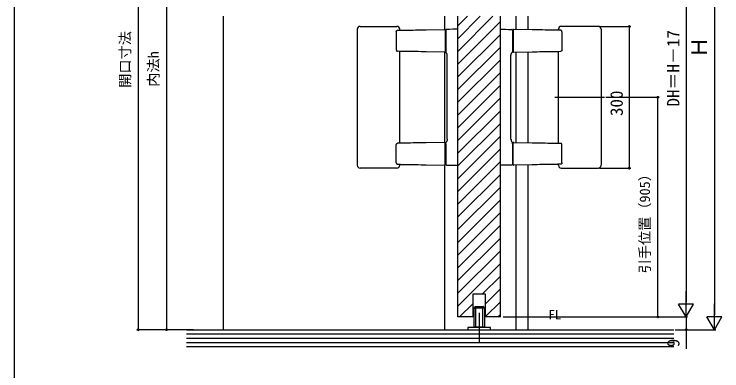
# Model space of a CAD drawing. Units: millimetres, scale not verified. Extents: x -525 to 525, y -783 to 779.
# Drawn here: x -525 to -25.7, y -131.7 to 119.9 of the extents above; entities that cross this region are included whole.
import ezdxf
from ezdxf.enums import TextEntityAlignment as Align

# ---------------------------------------------------------------- set-up
doc = ezdxf.new("R2010")
doc.units = ezdxf.units.MM
doc.header["$LTSCALE"] = 4
for name, color, linetype in [('0-2_USER1', 3, 'Continuous'), ('0-4_YKK_12', 2, 'Continuous'), ('0-5_YKK_13', 4, 'Continuous'), ('0-7_YKK_D', 6, 'Continuous'), ('0-8_YKK_ZWAK', 7, 'Continuous'), ('0-9_YSS_K', 3, 'Continuous')]:
    doc.layers.add(name, color=color, linetype=linetype)
doc.styles.add('ＭＳ ゴシック', font='')
doc.styles.get('ＭＳ ゴシック').set_extended_font_data('MS Gothic')

msp = doc.modelspace()

# ---------------------------------------------------------------- linework, layer by layer
at = {"layer": '0-4_YKK_12'}
for p, q in [((-377.5, 118.413), (-377.5, -102.714)), ((-221.5, 118.413), (-221.5, 109.112)), ((-212, -93.712), (-212, 118.413)), ((-212, 111.591), (-205.178, 118.413)), ((-211.995, 102.616), (-196.198, 118.413)), ((-211.995, 93.635), (-187.218, 118.413)), ((-182, -93.712), (-182, 118.413)), ((-171, 118.413), (-171, 109.086)), ((-162.5, 118.413), (-162.5, 108.938)), ((-211.995, 84.655), (-182, 114.65)), ((-211.995, 75.675), (-182, 105.67)), ((-211.995, 66.695), (-182, 96.689)), ((-221.5, 93.13), (-221.5, 29.412)), ((-171, 93.156), (-171, 29.386)), ((-162.5, 93.304), (-162.5, 29.238)), ((-211.995, 57.714), (-182, 87.709)), ((-211.995, 48.734), (-182, 78.729)), ((-211.995, 39.754), (-182, 69.749)), ((-211.995, 30.774), (-182, 60.768)), ((-143.495, 61.271), (-108.495, 61.271)), ((-211.995, 21.793), (-182, 51.788)), ((-211.995, 12.813), (-182, 42.808)), ((-211.995, 3.832), (-182, 33.827)), ((-211.995, -5.148), (-182, 24.847)), ((-211.996, -14.129), (-182, 15.867)), ((-221.5, 13.43), (-221.5, -102.714)), ((-171, 13.456), (-171, -102.714)), ((-162.5, 13.604), (-162.5, -102.714)), ((-211.996, -23.11), (-182, 6.887)), ((-211.997, -32.09), (-182, -2.094)), ((-211.997, -41.071), (-182, -11.074)), ((-211.998, -50.052), (-182, -20.054)), ((-211.998, -59.033), (-182, -29.034)), ((-211.999, -68.013), (-182, -38.015)), ((-211.999, -76.994), (-182, -46.995)), ((-212, -85.975), (-182, -55.975)), ((-194.757, -77.712), (-182, -64.955)), ((-192.5, -84.436), (-182, -73.936)), ((-210.757, -93.712), (-201.5, -84.455)), ((-192.5, -93.416), (-182, -82.916)), ((-201.5, -93.712), (-212, -93.712)), ((-201.777, -93.712), (-201.5, -93.436)), ((-182, -93.712), (-192.5, -93.712)), ((-183.816, -93.712), (-182, -91.896))]:
    msp.add_line(p, q, dxfattribs=at)
msp.add_lwpolyline([(-192.5, -93.712), (-192.5, -77.712), (-201.5, -77.712), (-201.5, -93.712)], dxfattribs=at)
at = {"layer": '0-5_YKK_13'}
for p, q in [((-280.995, 111.271), (-278.023, 111.271)), ((-278.023, 111.271), (-276.48, 111.271)), ((-276.48, 111.271), (-259.509, 111.271)), ((-259.509, 111.271), (-257.967, 111.271)), ((-257.967, 111.271), (-254.995, 111.271)), ((-136.023, 111.271), (-138.995, 111.271)), ((-134.48, 111.271), (-136.023, 111.271)), ((-117.509, 111.271), (-134.48, 111.271)), ((-115.967, 111.271), (-117.509, 111.271)), ((-112.995, 111.271), (-115.967, 111.271)), ((-282.995, 109.271), (-282.995, 13.271)), ((-255.401, 107.528), (-255.401, 94.715)), ((-254.569, 108.534), (-252.801, 108.566)), ((-252.995, 108.563), (-252.995, 109.271)), ((-234.422, 108.887), (-221.503, 109.112)), ((-220.995, 108.612), (-220.995, 93.63)), ((-220.495, 105.821), (-220.995, 105.821)), ((-220.495, 108.136), (-220.495, 94.047)), ((-211.995, 109.271), (-213.267, 109.249)), ((-211.995, 108.272), (-211.995, 109.271)), ((-211.995, 14.271), (-211.995, 108.272)), ((-181.995, 109.271), (-180.722, 109.249)), ((-181.995, 108.272), (-181.995, 109.271)), ((-181.995, 14.271), (-181.995, 108.272)), ((-173.495, 108.136), (-173.495, 94.047)), ((-173.495, 105.821), (-172.995, 105.821)), ((-172.995, 108.612), (-172.995, 93.63)), ((-159.567, 108.887), (-172.486, 109.112)), ((-139.421, 108.534), (-141.189, 108.566)), ((-140.995, 108.563), (-140.995, 109.271)), ((-138.588, 107.528), (-138.588, 94.715)), ((-110.995, 109.271), (-110.995, 13.271)), ((-220.495, 96.421), (-220.995, 96.421)), ((-173.495, 96.421), (-172.995, 96.421)), ((-252.801, 93.676), (-254.569, 93.708)), ((-252.995, 28.863), (-252.995, 93.68)), ((-221.503, 93.13), (-234.422, 93.356)), ((-219.495, 31.672), (-219.495, 90.871)), ((-174.495, 31.672), (-174.495, 90.871)), ((-172.486, 93.13), (-159.567, 93.356)), ((-141.189, 93.676), (-139.421, 93.708)), ((-140.995, 28.863), (-140.995, 93.68)), ((-255.401, 15.015), (-255.401, 27.828)), ((-252.801, 28.866), (-254.569, 28.834)), ((-221.503, 29.412), (-234.422, 29.187)), ((-220.995, 13.93), (-220.995, 28.912)), ((-220.495, 26.121), (-220.995, 26.121)), ((-220.495, 28.496), (-220.495, 14.406)), ((-173.495, 28.496), (-173.495, 14.406)), ((-173.495, 26.121), (-172.995, 26.121)), ((-172.995, 13.93), (-172.995, 28.912)), ((-172.486, 29.412), (-159.567, 29.187)), ((-141.189, 28.866), (-139.421, 28.834)), ((-138.588, 15.015), (-138.588, 27.828)), ((-220.495, 16.721), (-220.995, 16.721)), ((-173.495, 16.721), (-172.995, 16.721)), ((-278.023, 11.271), (-280.995, 11.271)), ((-276.48, 11.271), (-278.023, 11.271)), ((-259.509, 11.271), (-276.48, 11.271)), ((-257.967, 11.271), (-259.509, 11.271)), ((-254.995, 11.271), (-257.967, 11.271)), ((-254.569, 14.008), (-252.801, 13.976)), ((-252.995, 13.271), (-252.995, 13.98)), ((-234.422, 13.656), (-221.503, 13.43)), ((-159.567, 13.656), (-172.486, 13.43)), ((-139.421, 14.008), (-141.189, 13.976)), ((-140.995, 13.271), (-140.995, 13.98)), ((-138.995, 11.271), (-136.023, 11.271)), ((-136.023, 11.271), (-134.48, 11.271)), ((-134.48, 11.271), (-117.509, 11.271)), ((-117.509, 11.271), (-115.967, 11.271)), ((-115.967, 11.271), (-112.995, 11.271)), ((-200.75, -87.415), (-200.55, -87.215)), ((-193.45, -87.215), (-200.55, -87.215)), ((-200, -86.415), (-199.8, -86.215)), ((-200, -86.415), (-200, -87.215)), ((-200, -86.415), (-194, -86.415)), ((-199.8, -86.215), (-194.2, -86.215)), ((-199.5, -87.215), (-199.5, -101.215)), ((-194.5, -87.215), (-194.5, -101.215)), ((-194, -86.415), (-194.2, -86.215)), ((-194, -86.415), (-194, -87.215)), ((-193.25, -87.415), (-193.45, -87.215)), ((-193.25, -87.415), (-193.25, -100.815)), ((-197, -90.791), (-197, -111.547)), ((-193.25, -100.815), (-200.75, -100.815)), ((-193.45, -101.015), (-200.55, -101.015)), ((-193.45, -101.015), (-193.25, -100.815))]:
    msp.add_line(p, q, dxfattribs=at)
for points in [[(-255.401, 107.528), (-255.395, 107.684), (-255.363, 107.836), (-255.314, 107.978), (-255.248, 108.11), (-255.167, 108.227), (-255.071, 108.329), (-254.961, 108.413), (-254.839, 108.477), (-254.707, 108.52), (-254.569, 108.534)], [(-252.801, 108.566), (-252.608, 108.569), (-252.43, 108.573), (-252.274, 108.575)], [(-252.274, 108.575), (-250.628, 108.604), (-248.939, 108.633), (-247.208, 108.664), (-245.435, 108.695), (-243.624, 108.726), (-241.775, 108.759), (-239.889, 108.791), (-237.968, 108.825)], [(-237.968, 108.825), (-237.423, 108.834), (-236.854, 108.844), (-236.264, 108.855), (-235.659, 108.865), (-235.044, 108.876), (-234.422, 108.887)], [(-220.495, 108.632), (-220.495, 108.621), (-220.495, 108.59), (-220.495, 108.537), (-220.495, 108.463), (-220.495, 108.369), (-220.495, 108.257), (-220.495, 108.136)], [(-213.267, 109.249), (-215.568, 109.209), (-217.815, 109.17), (-220.003, 109.131)], [(-180.722, 109.249), (-178.422, 109.209), (-176.175, 109.17), (-173.986, 109.131)], [(-173.495, 108.632), (-173.495, 108.621), (-173.495, 108.59), (-173.495, 108.537), (-173.495, 108.463), (-173.495, 108.369), (-173.495, 108.257), (-173.495, 108.136)], [(-156.021, 108.825), (-156.566, 108.834), (-157.135, 108.844), (-157.725, 108.855), (-158.33, 108.865), (-158.946, 108.876), (-159.567, 108.887)], [(-141.716, 108.575), (-143.361, 108.604), (-145.05, 108.633), (-146.782, 108.664), (-148.554, 108.695), (-150.365, 108.726), (-152.215, 108.759), (-154.1, 108.791), (-156.021, 108.825)], [(-141.189, 108.566), (-141.381, 108.569), (-141.559, 108.573), (-141.716, 108.575)], [(-138.588, 107.528), (-138.594, 107.684), (-138.626, 107.836), (-138.675, 107.978), (-138.741, 108.11), (-138.822, 108.227), (-138.918, 108.329), (-139.028, 108.413), (-139.15, 108.477), (-139.282, 108.52), (-139.421, 108.534)], [(-255.401, 94.715), (-255.395, 94.559), (-255.363, 94.407), (-255.314, 94.264), (-255.248, 94.133), (-255.167, 94.016), (-255.071, 93.914), (-254.961, 93.829), (-254.839, 93.765), (-254.707, 93.722), (-254.569, 93.708)], [(-252.274, 93.667), (-252.43, 93.67), (-252.608, 93.673), (-252.801, 93.676)], [(-237.968, 93.418), (-239.889, 93.451), (-241.775, 93.484), (-243.624, 93.516), (-245.435, 93.548), (-247.208, 93.579), (-248.939, 93.609), (-250.628, 93.639), (-252.274, 93.667)], [(-234.422, 93.356), (-235.044, 93.366), (-235.659, 93.377), (-236.264, 93.388), (-236.854, 93.398), (-237.423, 93.408), (-237.968, 93.418)], [(-220.495, 94.047), (-220.495, 93.894), (-220.495, 93.762), (-220.495, 93.662), (-220.495, 93.55), (-220.495, 93.332)], [(-219.495, 90.872), (-219.502, 91.158), (-219.547, 91.441), (-219.614, 91.718), (-219.704, 91.985), (-219.817, 92.235), (-219.938, 92.452), (-220.041, 92.608), (-220.113, 92.706), (-220.163, 92.768), (-220.2, 92.813), (-220.255, 92.875), (-220.296, 92.919), (-220.325, 92.947)], [(-174.495, 90.872), (-174.487, 91.158), (-174.442, 91.441), (-174.375, 91.718), (-174.285, 91.985), (-174.172, 92.235), (-174.051, 92.452), (-173.948, 92.608), (-173.876, 92.706), (-173.827, 92.768), (-173.789, 92.813), (-173.734, 92.875), (-173.693, 92.919), (-173.665, 92.947)], [(-173.495, 94.047), (-173.495, 93.894), (-173.495, 93.762), (-173.495, 93.662), (-173.495, 93.55), (-173.495, 93.332)], [(-159.567, 93.356), (-158.946, 93.366), (-158.33, 93.377), (-157.725, 93.388), (-157.135, 93.398), (-156.566, 93.408), (-156.021, 93.418)], [(-156.021, 93.418), (-154.1, 93.451), (-152.215, 93.484), (-150.365, 93.516), (-148.554, 93.548), (-146.782, 93.579), (-145.05, 93.609), (-143.361, 93.639), (-141.716, 93.667)], [(-141.716, 93.667), (-141.559, 93.67), (-141.381, 93.673), (-141.189, 93.676)], [(-138.588, 94.715), (-138.594, 94.559), (-138.626, 94.407), (-138.675, 94.264), (-138.741, 94.133), (-138.822, 94.016), (-138.918, 93.914), (-139.028, 93.829), (-139.15, 93.765), (-139.282, 93.722), (-139.421, 93.708)], [(-219.495, 31.67), (-219.502, 31.384), (-219.547, 31.101), (-219.614, 30.824), (-219.704, 30.557), (-219.817, 30.307), (-219.938, 30.091), (-220.041, 29.934), (-220.113, 29.837), (-220.163, 29.774), (-220.2, 29.73), (-220.255, 29.667), (-220.296, 29.624), (-220.325, 29.596)], [(-174.495, 31.67), (-174.487, 31.384), (-174.442, 31.101), (-174.375, 30.824), (-174.285, 30.557), (-174.172, 30.307), (-174.051, 30.091), (-173.948, 29.934), (-173.876, 29.837), (-173.827, 29.774), (-173.789, 29.73), (-173.734, 29.667), (-173.693, 29.624), (-173.665, 29.596)], [(-255.401, 27.828), (-255.395, 27.984), (-255.363, 28.136), (-255.314, 28.278), (-255.248, 28.41), (-255.167, 28.527), (-255.071, 28.629), (-254.961, 28.713), (-254.839, 28.777), (-254.707, 28.82), (-254.569, 28.834)], [(-252.274, 28.875), (-252.43, 28.873), (-252.608, 28.869), (-252.801, 28.866)], [(-237.968, 29.125), (-239.889, 29.091), (-241.775, 29.059), (-243.624, 29.026), (-245.435, 28.995), (-247.208, 28.964), (-248.939, 28.933), (-250.628, 28.904), (-252.274, 28.875)], [(-234.422, 29.187), (-235.044, 29.176), (-235.659, 29.165), (-236.264, 29.155), (-236.854, 29.144), (-237.423, 29.134), (-237.968, 29.125)], [(-220.495, 28.496), (-220.495, 28.649), (-220.495, 28.78), (-220.495, 28.881), (-220.495, 28.992), (-220.495, 29.21)], [(-173.495, 28.496), (-173.495, 28.649), (-173.495, 28.78), (-173.495, 28.881), (-173.495, 28.992), (-173.495, 29.21)], [(-159.567, 29.187), (-158.946, 29.176), (-158.33, 29.165), (-157.725, 29.155), (-157.135, 29.144), (-156.566, 29.134), (-156.021, 29.125)], [(-156.021, 29.125), (-154.1, 29.091), (-152.215, 29.059), (-150.365, 29.026), (-148.554, 28.995), (-146.782, 28.964), (-145.05, 28.933), (-143.361, 28.904), (-141.716, 28.875)], [(-141.716, 28.875), (-141.559, 28.873), (-141.381, 28.869), (-141.189, 28.866)], [(-138.588, 27.828), (-138.594, 27.984), (-138.626, 28.136), (-138.675, 28.278), (-138.741, 28.41), (-138.822, 28.527), (-138.918, 28.629), (-139.028, 28.713), (-139.15, 28.777), (-139.282, 28.82), (-139.421, 28.834)], [(-255.401, 15.015), (-255.395, 14.859), (-255.363, 14.707), (-255.314, 14.564), (-255.248, 14.433), (-255.167, 14.316), (-255.071, 14.214), (-254.961, 14.129), (-254.839, 14.065), (-254.707, 14.022), (-254.569, 14.008)], [(-138.588, 15.015), (-138.594, 14.859), (-138.626, 14.707), (-138.675, 14.564), (-138.741, 14.433), (-138.822, 14.316), (-138.918, 14.214), (-139.028, 14.129), (-139.15, 14.065), (-139.282, 14.022), (-139.421, 14.008)], [(-252.801, 13.976), (-252.608, 13.973), (-252.43, 13.97), (-252.274, 13.967)], [(-252.274, 13.967), (-250.628, 13.938), (-248.939, 13.909), (-247.208, 13.879), (-245.435, 13.848), (-243.624, 13.816), (-241.775, 13.784), (-239.889, 13.751), (-237.968, 13.718)], [(-237.968, 13.718), (-237.423, 13.708), (-236.854, 13.698), (-236.264, 13.688), (-235.659, 13.677), (-235.044, 13.666), (-234.422, 13.656)], [(-220.495, 14.406), (-220.495, 14.239), (-220.495, 14.098), (-220.495, 13.993), (-220.495, 13.931), (-220.495, 13.911)], [(-220.003, 13.411), (-217.815, 13.373), (-215.568, 13.334), (-213.267, 13.293)], [(-213.267, 13.293), (-211.995, 13.271), (-211.995, 14.271)], [(-180.722, 13.293), (-181.995, 13.271), (-181.995, 14.271)], [(-173.986, 13.411), (-176.175, 13.373), (-178.422, 13.334), (-180.722, 13.293)], [(-173.495, 14.406), (-173.495, 14.239), (-173.495, 14.098), (-173.495, 13.993), (-173.495, 13.931), (-173.495, 13.911)], [(-156.021, 13.718), (-156.566, 13.708), (-157.135, 13.698), (-157.725, 13.688), (-158.33, 13.677), (-158.946, 13.666), (-159.567, 13.656)], [(-141.716, 13.967), (-143.361, 13.938), (-145.05, 13.909), (-146.782, 13.879), (-148.554, 13.848), (-150.365, 13.816), (-152.215, 13.784), (-154.1, 13.751), (-156.021, 13.718)], [(-141.189, 13.976), (-141.381, 13.973), (-141.559, 13.97), (-141.716, 13.967)], [(-193.25, -87.415), (-200.75, -87.415), (-200.75, -100.815)]]:
    msp.add_lwpolyline(points, dxfattribs=at)
msp.add_lwpolyline([(-205, -102.715), (-189, -102.715), (-189, -101.215), (-205, -101.215)], close=True, dxfattribs=at)
for centre, radius, start, end in [((-280.995, 109.271), 2, 90, 180), ((-254.995, 109.271), 2, 0, 90), ((-138.995, 109.271), 2, 90, 180), ((-112.995, 109.271), 2, 0, 90), ((-221.495, 108.612), 0.5, 360, 91), ((-219.995, 108.632), 0.5, 91, 180), ((-173.995, 108.632), 0.5, 0, 89), ((-172.495, 108.612), 0.5, 89, 180), ((-221.495, 93.63), 0.5, 269, 360), ((-219.946, 93.344), 0.549, 181.22314, 226.35948), ((-174.044, 93.344), 0.549, 313.64052, 358.77686), ((-172.495, 93.63), 0.5, 180, 271), ((-221.495, 28.912), 0.5, 0, 91), ((-219.946, 29.198), 0.549, 133.64052, 178.77686), ((-174.044, 29.198), 0.549, 1.22314, 46.35948), ((-172.495, 28.912), 0.5, 89, 180), ((-280.995, 13.271), 2, 180, 270), ((-254.995, 13.271), 2, 270, 0), ((-221.495, 13.93), 0.5, 269, 0), ((-219.995, 13.911), 0.5, 180, 269), ((-173.995, 13.911), 0.5, 271, 0), ((-172.495, 13.93), 0.5, 180, 271), ((-138.995, 13.271), 2, 180, 270), ((-112.995, 13.271), 2, 270, 0)]:
    msp.add_arc(centre, radius, start, end, dxfattribs=at)
at = {"layer": '0-7_YKK_D'}
for p, q in [((-437.5, 297.298), (-437.5, -102.714)), ((-30.995, 286.798), (-30.995, -92.214)), ((-417.5, 277.285), (-417.5, -102.714)), ((-50.995, 278.798), (-50.995, -83.212)), ((-111.995, 111.271), (-89.995, 111.271)), ((-90.995, 11.271), (-90.995, 111.271)), ((-107.495, 61.271), (-69.995, 61.271)), ((-70.995, -93.712), (-70.995, 61.271)), ((-111.995, 11.271), (-89.995, 11.271)), ((-50.995, -93.712), (-50.995, -75.526)), ((-50.995, -93.712), (-56.245, -84.619)), ((-45.745, -84.619), (-56.245, -84.619)), ((-50.995, -93.712), (-45.745, -84.619)), ((-30.995, -102.714), (-30.995, -84.528)), ((-180, -93.712), (-69.995, -93.712)), ((-180, -93.712), (-49.995, -93.712)), ((-179, -93.712), (-49.995, -93.712)), ((-30.995, -102.714), (-36.245, -93.621)), ((-25.745, -93.621), (-36.245, -93.621)), ((-30.995, -102.714), (-25.745, -93.621)), ((-404.455, -102.714), (-438.5, -102.714)), ((-398.5, -102.714), (-418.5, -102.714)), ((-58.67, -102.714), (-29.995, -102.714))]:
    msp.add_line(p, q, dxfattribs=at)
msp.add_lwpolyline([(-50.995, -93.712), (-50.995, -102.714), (-50.995, -116.082)], dxfattribs=at)
for centre in [(-90.995, 111.271), (-70.995, 61.271), (-90.995, 11.271), (-70.995, -93.712), (-437.5, -102.714), (-417.5, -102.714), (-50.995, -102.714)]:
    msp.add_circle(centre, 0.637, dxfattribs=at)
at = {"layer": '0-8_YKK_ZWAK'}
msp.add_line((-525, 746.7), (-525, -783.3), dxfattribs=at)
at = {"layer": '0-9_YSS_K'}
for p, q in [((-403.455, -102.714), (-59.67, -102.714)), ((-403.455, -105.714), (-59.67, -105.714)), ((-403.455, -108.714), (-59.67, -108.714)), ((-403.455, -111.714), (-59.67, -111.714)), ((-59.67, -114.714), (-403.455, -114.714))]:
    msp.add_line(p, q, dxfattribs=at)

# ---------------------------------------------------------------- texts
at = {"layer": '0-2_USER1', "style": 'ＭＳ ゴシック'}
msp.add_text('FL', height=6.598, dxfattribs=at).set_placement((-148.023, -97.3), align=Align.BOTTOM_LEFT)
at = {"layer": '0-7_YKK_D', "style": 'ＭＳ ゴシック'}
for s, height, p in [('開口寸法', 7.331, (-440.864, 67.974)), ('DH＝H－17', 8.798, (-52.995, 54.736)), ('Ｈ', 11, (-32.995, 88.939)), ('内法h', 7.331, (-420.864, 68.706)), ('300', 8.798, (-92.995, 48.044)), ('引手位置（905）', 7.331, (-74.245, -62.953)), ('9', 8.798, (-52.995, -115.037))]:
    msp.add_text(s, height=height, rotation=90, dxfattribs=at).set_placement(p, align=Align.BOTTOM_LEFT)

doc.saveas('drawing.dxf')
